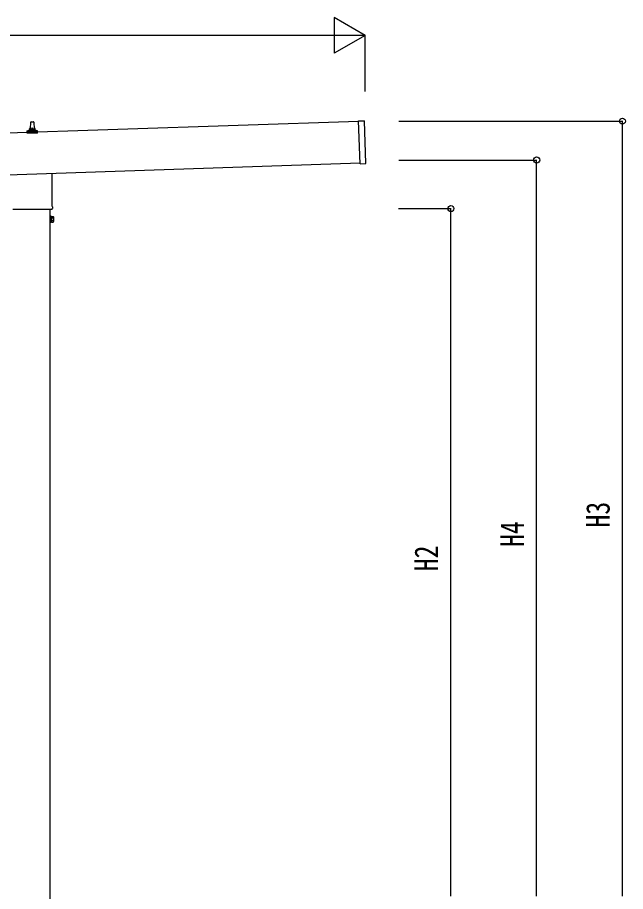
# Model space of a CAD drawing. Units: millimetres, scale not verified. Extents: x -10512 to 10512, y -7425 to 7425.
# Drawn here: x 207 to 2333, y -4735 to -1679 of the extents above; entities that cross this region are included whole.
import ezdxf
from ezdxf.enums import TextEntityAlignment as Align

# ---------------------------------------------------------------- set-up
doc = ezdxf.new("R2010")
doc.units = ezdxf.units.MM
doc.header["$LTSCALE"] = 30
for name, color, linetype in [('0-4_YKK_13', 4, 'Continuous'), ('0-5_YKK_A1', 4, 'Continuous'), ('0-6_YKK_D', 6, 'Continuous')]:
    doc.layers.add(name, color=color, linetype=linetype)
doc.styles.add('ＭＳ ゴシック', font='')
doc.styles.get('ＭＳ ゴシック').set_extended_font_data('MS Gothic')

msp = doc.modelspace()

# ---------------------------------------------------------------- linework, layer by layer
at = {"layer": '0-4_YKK_13'}
for p, q in [((253.05, -2067.91), (253.78, -2044.38)), ((254.78, -2043.41), (263.32, -2043.41)), ((264.32, -2044.38), (265.05, -2067.91)), ((1399.85, -2040.53), (1418.84, -2039.9)), ((1404.85, -2190.45), (1399.85, -2040.53)), ((1424.8, -2188.78), (1419.87, -2040.86)), ((240.8, -2083.41), (240.8, -2075.69)), ((241.18, -2074.91), (276.92, -2074.91)), ((241.56, -2074.72), (248.29, -2073.09)), ((248.67, -2072.91), (269.43, -2072.91)), ((249.05, -2072.12), (249.05, -2067.91)), ((250.05, -2067.91), (268.05, -2067.91)), ((269.05, -2072.12), (269.05, -2067.91)), ((276.54, -2074.72), (269.81, -2073.09)), ((277.3, -2083.41), (277.3, -2075.69)), ((277.3, -2083.41), (240.8, -2083.41)), ((1404.85, -2190.45), (1423.84, -2189.81)), ((327.35, -2223.47), (327.35, -2337.39)), ((326.99, -2349.67), (191.11, -2349.67)), ((329.05, -2340.67), (329.05, -2346.17)), ((326.05, -2379.26), (332.29, -2379.26)), ((333.05, -2375.67), (332.29, -2374.35)), ((333.05, -2375.67), (333.05, -2392.67)), ((323.55, -2393.37), (326.05, -2393.37)), ((326.05, -2389.07), (332.29, -2389.07)), ((326.05, -2393.98), (332.29, -2393.98)), ((333.05, -2392.67), (332.29, -2393.98))]:
    msp.add_line(p, q, dxfattribs=at)
msp.add_lwpolyline([(323.55, -2394.67), (323.55, -2373.67), (321.55, -2373.67), (321.55, -2394.67)], close=True, dxfattribs=at)
for points in [[(326.05, -2393.37), (326.05, -2374.97), (323.55, -2374.97)], [(326.05, -2393.98), (326.05, -2374.35), (332.29, -2374.35)]]:
    msp.add_lwpolyline(points, dxfattribs=at)
for centre, radius, start, end in [((254.78, -2044.41), 1, 90, 178.60509), ((263.32, -2044.41), 1, 1.39491, 90), ((1418.87, -2040.9), 1, 1.90915, 91.90915), ((241.8, -2075.69), 1, 103.62699, 180), ((248.05, -2072.12), 1, 283.62699, 0), ((253.13, -2068.54), 4.13, 90, 171.17633), ((250.05, -2068.91), 1, 90, 180), ((262.38, -2067.91), 4.83, 133.60282, 180), ((255.72, -2067.91), 4.83, 0, 46.39718), ((264.96, -2068.54), 4.13, 8.82367, 90), ((268.05, -2068.91), 1, 0, 90), ((270.05, -2072.12), 1, 180, 256.37301), ((276.3, -2075.69), 1, 0, 76.37301), ((1423.81, -2188.81), 1, 271.90915, 1.90915), ((325.05, -2346.17), 4, 298.95502, 345.52249), ((325.05, -2340.67), 4, 0, 54.90037), ((325.05, -2346.17), 4, 345.52249, 0), ((328.7, -2376.81), 4.34, 325.61575, 34.38425), ((316.81, -2384.17), 16.24, 342.41205, 17.58795), ((328.7, -2391.53), 4.34, 325.61575, 34.38425)]:
    msp.add_arc(centre, radius, start, end, dxfattribs=at)
at = {"layer": '0-5_YKK_A1'}
for p, q in [((1399.93, -2042.67), (-3992.09, -2222.37)), ((-3987.26, -2367.29), (1404.76, -2187.56)), ((321.55, -5250.5), (321.55, -2349.67))]:
    msp.add_line(p, q, dxfattribs=at)
at = {"layer": '0-6_YKK_D'}
for p, q in [((1422.23, -1741.39), (1313.98, -1678.89)), ((1313.98, -1678.89), (1313.98, -1803.89)), ((1297.23, -1741.39), (-3884.55, -1741.39)), ((1422.23, -1741.39), (1205.72, -1741.39)), ((1422.23, -1741.39), (1313.98, -1803.89)), ((1422.23, -1937.33), (1422.23, -1740.39)), ((1540.42, -2041.39), (2323.23, -2041.39)), ((2322.23, -4750.5), (2322.23, -2041.39)), ((1540.42, -2177.17), (2023.23, -2177.17)), ((2022.23, -4750.5), (2022.23, -2177.17)), ((1539.42, -2347.17), (1723.23, -2347.17)), ((1722.23, -4750.5), (1722.23, -2347.17))]:
    msp.add_line(p, q, dxfattribs=at)
for centre in [(2322.23, -2041.39), (2022.23, -2177.17), (1722.23, -2347.17)]:
    msp.add_circle(centre, 10.62, dxfattribs=at)

# ---------------------------------------------------------------- texts
at = {"layer": '0-6_YKK_D', "style": 'ＭＳ ゴシック', "width": 0.8}
for s, p in [('H3', (2302.23, -3461.94)), ('H4', (2002.23, -3529.83)), ('H2', (1702.23, -3614.83))]:
    msp.add_text(s, height=82.48, rotation=90, dxfattribs=at).set_placement(p, align=Align.BOTTOM_LEFT)

doc.saveas('drawing.dxf')
